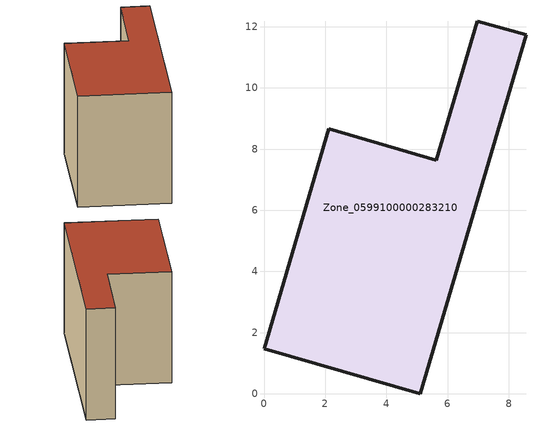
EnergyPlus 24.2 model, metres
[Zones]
Zone_0599100000283210
 floor ground (C_G): 0,1.48 2.11,8.66 5.62,7.64 6.97,12.18 8.56,11.74 5.11,0 z0
 wall outside (C_F): 2.11,8.66 0,1.48 5.11,0 8.56,11.74 6.97,12.18 5.62,7.64 2.11,8.66 z0:6.81
 roof outside (C_R): 5.11,0 8.56,11.74 6.97,12.18 5.62,7.64 2.11,8.66 0,1.48 z6.81
[BUILDING]
Pand.0599100000283210: North Axis=0; Terrain=City; Loads Convergence Tolerance Value=0.04; Temperature Convergence Tolerance Value=0.4; Solar Distribution=FullExterior; Maximum Number of Warmup Days=25; Minimum Number of Warmup Days=1
[Site:Location]
Rotterdam.The.Hague.AP_ZH_NLD Design_Conditions: Latitude=51.96; Longitude=4.45; Time Zone=1; Elevation=-4.5
[SITE:GROUNDTEMPERATURE:BUILDINGSURFACE]
18, 18, 18, 18, 18, 18, 18, 18, 18, 18, 18, 18
[MATERIAL] Thermal Absorptance=0.9; Solar Absorptance=0.7; Visible Absorptance=0.7
Name | Roughness | Thickness | Conductivity | Density | Specific Heat
G.TI.1946 | MediumSmooth | 0.15 | 1 | 540 | 1210
F.TI.1946 | Rough | 0.3 | 0.857143 | 1920 | 840
R.TI.1946 | MediumRough | 0.2 | 0.1 | 1500 | 1000
[CONSTRUCTION]
C_G: G.TI.1946
C_F: F.TI.1946
C_R: R.TI.1946
[ZONE]
Zone_0599100000283210: Type=1; Multiplier=1; Ceiling Height=Autocalculate; Volume=Autocalculate; Floor Area=autocalculate; Part of Total Floor Area=Yes
[ZONEINFILTRATION:DESIGNFLOWRATE]
Infil_Zone_0599100000283210: Zone or ZoneList or Space or SpaceList=Zone_0599100000283210; Schedule=AlwaysOn; Design Flow Rate Calculation Method=Flow/Area; Flow Rate per Floor Area=0.003; Constant Term Coefficient=1; Temperature Term Coefficient=0; Velocity Term Coefficient=0; Velocity Squared Term Coefficient=0
[HVACTEMPLATE:ZONE:IDEALLOADSAIRSYSTEM]
Zone_0599100000283210: Maximum Heating Supply Air Temperature=50; Minimum Cooling Supply Air Temperature=13; Maximum Heating Supply Air Humidity Ratio=0.0156; Minimum Cooling Supply Air Humidity Ratio=0.0077; Heating Limit=NoLimit; Cooling Limit=NoLimit; Dehumidification Control Type=ConstantSensibleHeatRatio; Cooling Sensible Heat Ratio=0.7; Dehumidification Setpoint=60; Humidification Control Type=None; Humidification Setpoint=30; Outdoor Air Method=None; Outdoor Air Flow Rate per Person=0.00944; Outdoor Air Flow Rate per Zone Floor Area=0; Outdoor Air Flow Rate per Zone=0; Demand Controlled Ventilation Type=None; Outdoor Air Economizer Type=NoEconomizer; Heat Recovery Type=None; Sensible Heat Recovery Effectiveness=0.7; Latent Heat Recovery Effectiveness=0.65
[ZONECONTROL:THERMOSTAT]
ThermostatControl_Zone_0599100000283210: Zone or ZoneList=Zone_0599100000283210; Control Type Schedule=DualSetpointControlType; Control 1=Thermostat_Zone_0599100000283210; Temperature Difference Between Cutout And Setpoint=0
[THERMOSTATSETPOINT:DUALSETPOINT]
Thermostat_Zone_0599100000283210: Heating Setpoint Temperature Schedule=HeatingSetpoint_Zone_0599100000283210; Cooling Setpoint Temperature Schedule=CoolingSetpoint_Zone_0599100000283210
[SCHEDULE:COMPACT]
HeatingSetpoint_Zone_0599100000283210: Through: 12/31, For: AllDays, Until: 24:00, 21
CoolingSetpoint_Zone_0599100000283210: Through: 12/31, For: AllDays, Until: 24:00, 24
DualSetpointControlType: Through: 12/31, For: AllDays, Until: 24:00, 4
AlwaysOn: Through: 12/31, For: AllDays, Until: 24:00, 1
